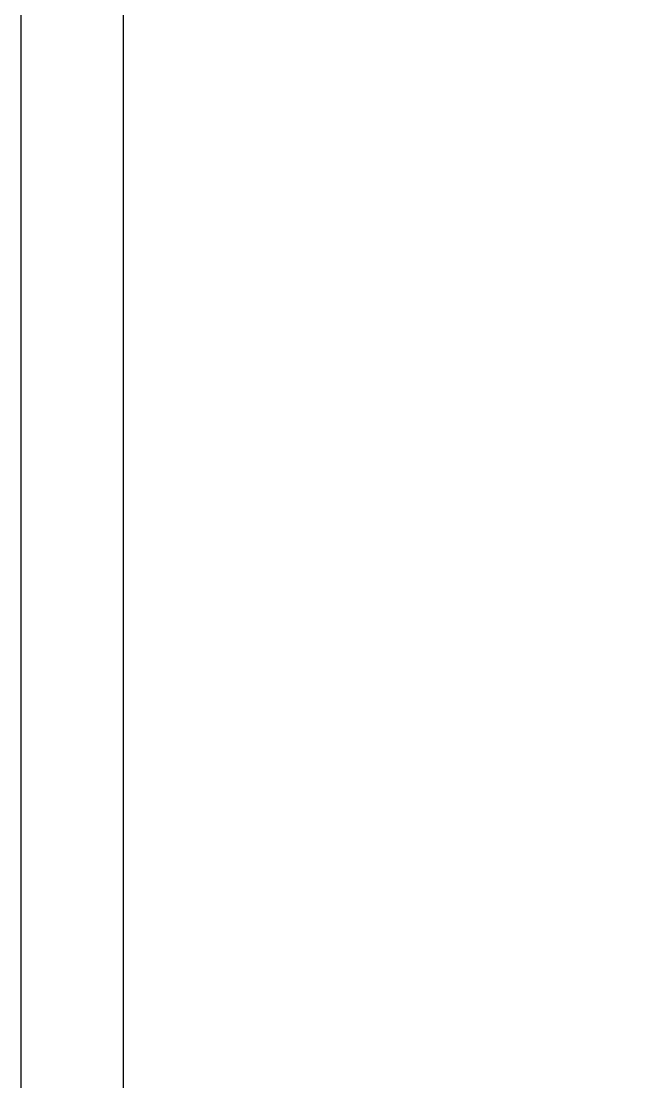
# Model space of a CAD drawing. Header units: millimetres. Extents: x 30084 to 42641, y -1284 to 1636.
# Drawn here: x 34345.4 to 34557.4, y 410.1 to 772.4 of the extents above; entities that cross this region are included whole.
import ezdxf

# ---------------------------------------------------------------- set-up
doc = ezdxf.new("R2010")
doc.units = ezdxf.units.MM
doc.layers.add('S2000-025 Antet', color=7, linetype='Continuous')

msp = doc.modelspace()

# ---------------------------------------------------------------- linework, layer by layer
msp.add_lwpolyline([(34380.36864931243, 1606.94695687476), (38370.15864411213, 1606.94695687476), (38370.15864411213, -1259.388998768335), (34380.36864931243, -1259.388998768335)], close=True)
at = {"layer": 'S2000-025 Antet'}
msp.add_lwpolyline([(34345.36868178991, 1635.966001232112), (38380.15868178989, 1635.966001232112), (38380.15868178989, -1284.388998768335), (34345.36868178991, -1284.388998768335)], close=True, dxfattribs=at)

doc.saveas('drawing.dxf')
